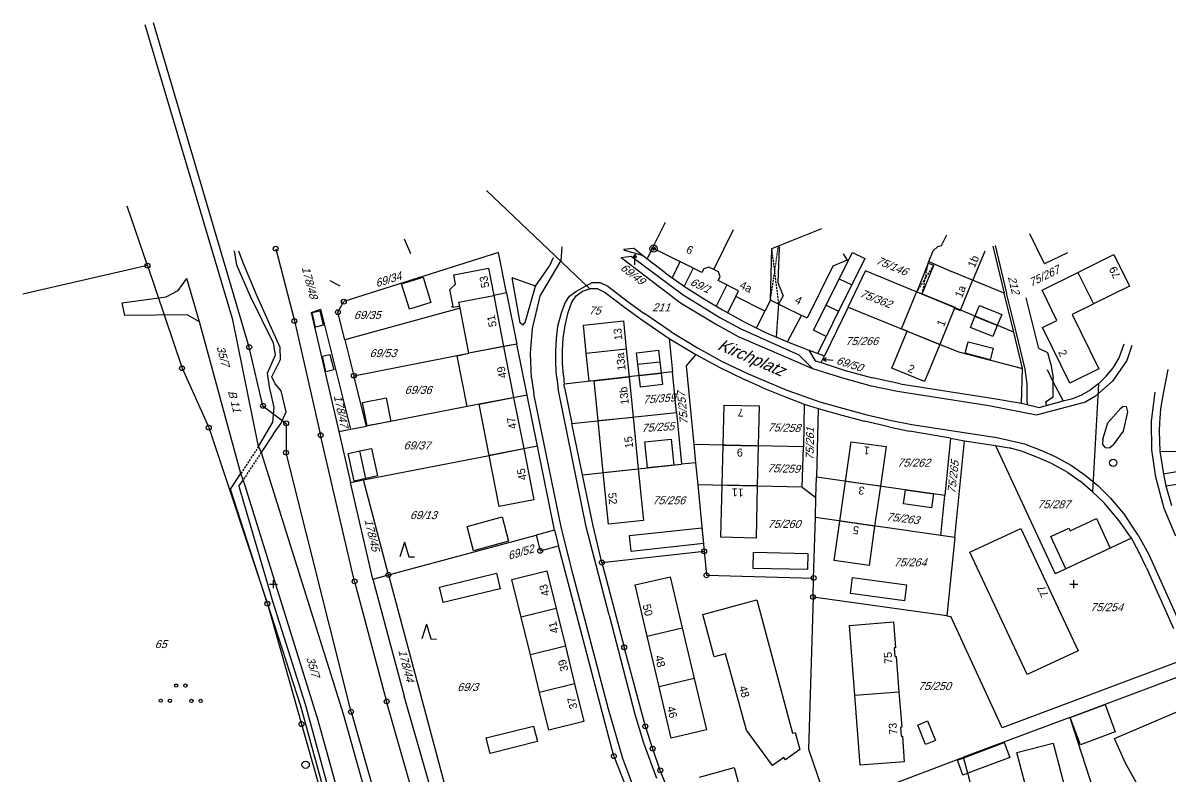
# Model space of a CAD drawing. Extents: x 4459737 to 4461180, y 5304018 to 5304640.
# Drawn here: x 4459737.4 to 4460024, y 5304452.1 to 5304640.2 of the extents above; entities that cross this region are included whole.
import ezdxf

# ---------------------------------------------------------------- set-up
doc = ezdxf.new("R2010")
doc.units = 0
doc.header["$MEASUREMENT"] = 0
doc.linetypes.add('DASHED', pattern=[0.75, 0.5, -0.25])
for name, color, linetype in [('1', 7, 'CONTINUOUS'), ('10', 7, 'CONTINUOUS'), ('11', 7, 'CONTINUOUS'), ('14', 7, 'CONTINUOUS'), ('15', 7, 'CONTINUOUS'), ('3', 7, 'CONTINUOUS'), ('4', 7, 'CONTINUOUS'), ('5', 7, 'CONTINUOUS'), ('6', 7, 'CONTINUOUS'), ('7', 7, 'CONTINUOUS'), ('8', 7, 'CONTINUOUS'), ('9', 7, 'CONTINUOUS')]:
    doc.layers.add(name, color=color, linetype=linetype)
doc.styles.add('txt', font='TXT', dxfattribs={"height": 0.2})

# ---------------------------------------------------------------- blocks, each defined once
blk = doc.blocks.new('10')
at = {"layer": '1', "color": 2, "linetype": 'CONTINUOUS'}
blk.add_circle((0, 0), 0.61, dxfattribs=at)
blk = doc.blocks.new('3')
at = {"layer": '1', "color": 2, "linetype": 'CONTINUOUS'}
blk.add_circle((0, 0), 0.917, dxfattribs=at)
blk = doc.blocks.new('5')
at = {"layer": '11', "color": 1, "linetype": 'CONTINUOUS'}
for radius in [0.91, 0.41]:
    blk.add_circle((0, 0), radius, dxfattribs=at)
blk = doc.blocks.new('111')
at = {"layer": '9', "color": 3, "linetype": 'CONTINUOUS'}
for centre in [(-1.149998, 1.899997), (1.149998, 1.899997), (-4.999993, -1.899997), (-2.699996, -1.899997), (2.699996, -1.899997), (4.999993, -1.899997)]:
    blk.add_circle(centre, 0.409999, dxfattribs=at)
blk = doc.blocks.new('400')
at = {"layer": '15', "color": 7, "linetype": 'CONTINUOUS'}
for p, q in [((-1, 0), (0, 0)), ((0, 0), (0, 1)), ((0, 0), (1, 0)), ((0, -1), (0, 0))]:
    blk.add_line(p, q, dxfattribs=at)
blk = doc.blocks.new('222')
at = {"layer": '9', "color": 3, "linetype": 'CONTINUOUS'}
for p, q in [((0, 1.849997), (-1.099998, -1.849997)), ((0, 1.849997), (1.099998, -1.849997)), ((1.099998, -1.849997), (2.499996, -1.849997))]:
    blk.add_line(p, q, dxfattribs=at)
blk = doc.blocks.new('60')
at = {"layer": '4', "color": 2, "linetype": 'CONTINUOUS'}
for p in [(-2.599995, 0), (-0.799999, 0.449999), (-0.799999, -0.449999)]:
    blk.add_line(p, (0, 0), dxfattribs=at)

msp = doc.modelspace()

# ---------------------------------------------------------------- linework, layer by layer
at = {"layer": '10', "color": 30, "linetype": 'CONTINUOUS'}
for p, q in [((4459789.86, 5304566.07), (4459767.88, 5304639.77)), ((4459872.08, 5304584.31), (4459871.79, 5304580.9)), ((4459886.89, 5304581.61), (4459889.35, 5304582.01)), ((4459889.35, 5304582.01), (4459902.33, 5304572.28)), ((4459980.31, 5304584.63), (4459983.19, 5304572.77)), ((4459865.46, 5304574.46), (4459868.84, 5304579.38)), ((4459871.79, 5304580.9), (4459866.75, 5304572.35)), ((4459869.91, 5304581.59), (4459868.84, 5304579.38)), ((4459886.89, 5304581.61), (4459901.69, 5304570.29)), ((4459901.57, 5304580.59), (4459899.58, 5304576.6)), ((4459904.84, 5304578.97), (4459902.61, 5304574.47)), ((4459776.16, 5304573.36), (4459778.35, 5304576.42)), ((4459781.5, 5304565.59), (4459778.35, 5304576.42)), ((4459865.46, 5304574.46), (4459859.66, 5304576.56)), ((4459861.65, 5304565.29), (4459859.66, 5304576.56)), ((4459773.15, 5304571.83), (4459776.16, 5304573.36)), ((4459862.85, 5304565.4), (4459865.46, 5304574.46)), ((4459875.56, 5304573.12), (4459879.6, 5304575.38)), ((4459879.6, 5304575.38), (4459881.58, 5304575.4)), ((4459881.58, 5304575.4), (4459883.5, 5304574.49)), ((4459883.5, 5304574.49), (4459888.29, 5304570.82)), ((4459913.27, 5304574.78), (4459910.63, 5304569.46)), ((4459762.19, 5304570.34), (4459773.15, 5304571.83)), ((4459864.69, 5304563.93), (4459866.75, 5304572.35)), ((4459872.88, 5304570.31), (4459873.93, 5304571.95)), ((4459873.93, 5304571.95), (4459875.56, 5304573.12)), ((4459888.29, 5304570.82), (4459892.57, 5304567.75)), ((4459902.33, 5304572.28), (4459911.51, 5304566.67)), ((4459913.5, 5304567.81), (4459915.51, 5304571.86)), ((4459985.56, 5304563.06), (4459983.19, 5304572.77)), ((4459991.25, 5304558.92), (4459988.12, 5304571.58)), ((4459762.83, 5304567.12), (4459762.19, 5304570.34)), ((4459871.07, 5304564.5), (4459871.94, 5304567.8)), ((4459871.94, 5304567.8), (4459872.88, 5304570.31)), ((4459899.39, 5304563.07), (4459892.57, 5304567.75)), ((4459901.69, 5304570.29), (4459910.82, 5304564.8)), ((4459920.72, 5304564.03), (4459922.81, 5304568.22)), ((4459926.21, 5304570), (4459925.58, 5304561.79)), ((4459778.41, 5304567.31), (4459762.83, 5304567.12)), ((4459781.5, 5304565.59), (4459778.41, 5304567.31)), ((4459791.82, 5304527.67), (4459781.5, 5304565.59)), ((4459796.26, 5304534.4), (4459789.86, 5304566.07)), ((4459862.31, 5304564.75), (4459861.65, 5304565.29)), ((4459862.31, 5304564.75), (4459862.85, 5304565.4)), ((4459910.82, 5304564.8), (4459916.08, 5304561.91)), ((4459911.51, 5304566.67), (4459916.77, 5304563.79)), ((4459928.42, 5304560.56), (4459931.97, 5304567.14)), ((4459864.23, 5304557.72), (4459864.69, 5304563.93)), ((4459870.72, 5304561.38), (4459871.07, 5304564.5)), ((4459899.39, 5304563.07), (4459906.09, 5304558.97)), ((4459916.08, 5304561.91), (4459934.7, 5304553.92)), ((4459916.77, 5304563.79), (4459931.25, 5304557.32)), ((4459935.98, 5304557.69), (4459938.1, 5304561.94)), ((4459987.84, 5304553.72), (4459985.56, 5304563.06)), ((4459870.52, 5304558.27), (4459870.72, 5304561.38)), ((4459906.09, 5304558.97), (4459912.1, 5304555.7)), ((4459993.5, 5304557.83), (4459991.25, 5304558.92)), ((4460014.52, 5304559.67), (4460013.21, 5304555.89)), ((4459864.48, 5304551.48), (4459864.23, 5304557.72)), ((4459870.51, 5304555.2), (4459870.52, 5304558.27)), ((4459931.25, 5304557.32), (4459934.7, 5304553.92)), ((4459994.24, 5304555.07), (4459993.5, 5304557.83)), ((4459870.75, 5304552.03), (4459870.51, 5304555.2)), ((4459912.1, 5304555.7), (4459918.41, 5304552.65)), ((4459934.7, 5304553.92), (4459942.18, 5304551.56)), ((4459988.3, 5304549.97), (4459987.84, 5304553.72)), ((4459994.24, 5304555.07), (4459994.8, 5304551.53)), ((4460013.21, 5304555.89), (4460009.63, 5304550.71)), ((4459864.48, 5304551.48), (4459865.07, 5304547.6)), ((4459870.75, 5304552.03), (4459871.13, 5304548.83)), ((4459918.41, 5304552.65), (4459928.28, 5304548.5)), ((4459942.18, 5304551.56), (4459948.99, 5304549.7)), ((4459994.86, 5304546.8), (4459994.8, 5304551.53)), ((4460009.63, 5304550.71), (4460005.42, 5304547)), ((4459871.98, 5304513.93), (4459865.07, 5304547.6)), ((4459878.15, 5304514.38), (4459871.13, 5304548.83)), ((4459928.28, 5304548.5), (4459936.74, 5304545.51)), ((4459948.99, 5304549.7), (4459955.92, 5304548.23)), ((4459955.92, 5304548.23), (4459978.78, 5304544.65)), ((4459988.33, 5304545.39), (4459988.3, 5304549.97)), ((4460019.39, 5304540.73), (4460020.32, 5304547.98)), ((4459936.74, 5304545.51), (4459948.3, 5304542.34)), ((4459978.78, 5304544.65), (4459990.7, 5304542.36)), ((4459988.33, 5304545.39), (4459988.33, 5304544.94)), ((4459990.7, 5304542.36), (4460003.02, 5304545.6)), ((4459992.92, 5304545.62), (4459994.86, 5304546.8)), ((4459992.92, 5304545.62), (4459993.18, 5304544.71)), ((4460005.42, 5304547), (4460003.02, 5304545.6)), ((4459948.3, 5304542.34), (4459954.4, 5304540.96)), ((4460008.49, 5304540.3), (4460011.7, 5304543.97)), ((4460011.7, 5304543.97), (4460012.34, 5304544.49)), ((4460012.34, 5304544.49), (4460013.17, 5304544.42)), ((4460012.43, 5304538.3), (4460013.5, 5304543.05)), ((4460013.5, 5304543.05), (4460013.17, 5304544.42)), ((4459954.4, 5304540.96), (4459959.5, 5304539.89)), ((4459959.5, 5304539.89), (4459980.78, 5304536.68)), ((4460007.2, 5304536.22), (4460008.49, 5304540.3)), ((4460019.51, 5304533.58), (4460019.39, 5304540.73)), ((4459980.78, 5304536.68), (4459987.67, 5304535.11)), ((4460007.2, 5304536.22), (4460007.12, 5304535.07)), ((4460009.88, 5304534.86), (4460012.43, 5304538.3)), ((4459796.26, 5304534.4), (4459796.92, 5304532.92)), ((4459987.67, 5304535.11), (4459991.92, 5304533.46)), ((4459991.92, 5304533.46), (4459995.34, 5304531.91)), ((4460007.86, 5304534.2), (4460007.12, 5304535.07)), ((4460007.86, 5304534.2), (4460009.01, 5304534.12)), ((4460009.88, 5304534.86), (4460009.01, 5304534.12)), ((4460020.52, 5304526.74), (4460019.51, 5304533.58)), ((4460021.49, 5304533.23), (4460033.17, 5304533.12)), ((4459796.92, 5304532.92), (4459817.42, 5304467.67)), ((4459995.34, 5304531.91), (4459999.45, 5304529.71)), ((4459792.37, 5304526.04), (4459791.82, 5304527.67)), ((4459999.45, 5304529.71), (4460002.86, 5304527.3)), ((4459792.37, 5304526.04), (4459811.03, 5304466.09)), ((4460002.86, 5304527.3), (4460005.97, 5304524.67)), ((4460005.97, 5304524.67), (4460009.16, 5304521.55)), ((4460022.57, 5304518.91), (4460020.52, 5304526.74)), ((4460009.16, 5304521.55), (4460012.86, 5304517.17)), ((4460025.46, 5304512), (4460022.57, 5304518.91)), ((4460016.1, 5304512.26), (4460012.86, 5304517.17)), ((4459874.9, 5304502.4), (4459871.98, 5304513.93)), ((4459883.89, 5304492.29), (4459878.15, 5304514.38)), ((4460016.1, 5304512.26), (4460018.74, 5304507.48)), ((4460018.74, 5304507.48), (4460026.16, 5304490.97)), ((4459883.69, 5304468.78), (4459874.9, 5304502.4)), ((4459883.89, 5304492.29), (4459890.32, 5304467.59)), ((4459817.42, 5304467.67), (4459829.08, 5304425.86)), ((4459887.32, 5304456.46), (4459883.69, 5304468.78)), ((4459890.32, 5304467.59), (4459892.49, 5304460.39)), ((4459811.03, 5304466.09), (4459822.7, 5304424.12)), ((4459892.49, 5304460.39), (4459895.68, 5304451.57)), ((4459891.13, 5304446.25), (4459887.32, 5304456.46))]:
    msp.add_line(p, q, dxfattribs=at)
at = {"layer": '10', "color": 4, "linetype": 'DASHED'}
for p, q in [((4459796.26, 5304534.4), (4459791.82, 5304527.67)), ((4459796.92, 5304532.92), (4459792.37, 5304526.04))]:
    msp.add_line(p, q, dxfattribs=at)
at = {"layer": '3', "color": 7, "linetype": 'CONTINUOUS'}
for p, q in [((4459793.92, 5304559.24), (4459769.99, 5304640.24)), ((4459879, 5304573.8), (4459853.24, 5304598.36)), ((4459768.5, 5304579.61), (4459763.38, 5304594.43)), ((4459800.53, 5304583.84), (4459805.2, 5304565.79)), ((4459856.21, 5304582.86), (4459817.55, 5304570.62)), ((4459858.24, 5304572.8), (4459856.21, 5304582.86)), ((4459887.51, 5304583.69), (4459889.95, 5304583.97)), ((4459887.79, 5304583.43), (4459887.51, 5304583.69)), ((4459892.22, 5304582.12), (4459887.79, 5304583.43)), ((4459892.22, 5304582.12), (4459889.95, 5304583.97)), ((4459897.85, 5304577.82), (4459892.22, 5304582.12)), ((4459979.73, 5304584.48), (4459982.59, 5304572.72)), ((4459768.5, 5304579.61), (4459737.37, 5304572.5)), ((4459768.5, 5304579.61), (4459777.12, 5304554)), ((4459897.85, 5304577.82), (4459902.95, 5304574.23)), ((4459943.58, 5304569.26), (4459947.92, 5304578.29)), ((4459984.97, 5304562.96), (4459947.92, 5304578.29)), ((4459969.41, 5304578.11), (4459969.43, 5304578.17)), ((4459814.1, 5304575.91), (4459816.56, 5304574.53)), ((4459875.62, 5304572.1), (4459877.24, 5304573.27)), ((4459877.24, 5304573.27), (4459879, 5304573.8)), ((4459881, 5304573.83), (4459879, 5304573.8)), ((4459881, 5304573.83), (4459882.9, 5304572.88)), ((4459902.95, 5304574.23), (4459907.41, 5304571.38)), ((4459982.59, 5304572.72), (4459974.66, 5304575.97)), ((4459816.09, 5304568), (4459817.55, 5304570.62)), ((4459846.61, 5304569.02), (4459846.32, 5304570.47)), ((4459858.24, 5304572.8), (4459855.06, 5304572.18)), ((4459858.24, 5304572.8), (4459860.83, 5304560.01)), ((4459873.64, 5304567.94), (4459874.57, 5304570.45)), ((4459874.57, 5304570.45), (4459875.62, 5304572.1)), ((4459882.9, 5304572.88), (4459887.7, 5304569.25)), ((4459907.41, 5304571.38), (4459912.17, 5304568.54)), ((4459984.97, 5304562.96), (4459982.59, 5304572.72)), ((4459809.39, 5304567.9), (4459811.79, 5304568.71)), ((4459809.39, 5304567.9), (4459816.28, 5304538.14)), ((4459819.3, 5304538.75), (4459811.79, 5304568.71)), ((4459817.82, 5304561.11), (4459816.09, 5304568)), ((4459846.61, 5304569.02), (4459817.82, 5304561.11)), ((4459872.86, 5304564.65), (4459873.64, 5304567.94)), ((4459887.7, 5304569.25), (4459891.97, 5304566.13)), ((4459912.17, 5304568.54), (4459917.43, 5304565.66)), ((4459943.58, 5304569.26), (4459937.71, 5304557.07)), ((4459943.58, 5304569.26), (4459958.34, 5304563.25)), ((4459805.2, 5304565.79), (4459811.77, 5304537.26)), ((4459872.41, 5304561.53), (4459872.86, 5304564.65)), ((4459891.97, 5304566.13), (4459898.88, 5304561.45)), ((4459917.43, 5304565.66), (4459922.77, 5304563.01)), ((4459922.77, 5304563.01), (4459928.42, 5304560.56)), ((4459958.34, 5304563.25), (4459971.16, 5304558.05)), ((4459987.17, 5304553.93), (4459984.97, 5304562.96)), ((4459797.35, 5304544.6), (4459793.92, 5304559.24)), ((4459817.82, 5304561.11), (4459820.07, 5304552.12)), ((4459860.83, 5304560.01), (4459848.84, 5304557.71)), ((4459860.83, 5304560.01), (4459857.47, 5304559.41)), ((4459863.41, 5304547.26), (4459860.83, 5304560.01)), ((4459872.21, 5304558.42), (4459872.41, 5304561.53)), ((4459898.88, 5304561.45), (4459899.71, 5304553.09)), ((4459898.88, 5304561.45), (4459905.5, 5304557.42)), ((4459928.42, 5304560.56), (4459933.77, 5304558.48)), ((4460011.33, 5304556.55), (4460012.56, 5304560.06)), ((4459820.07, 5304552.12), (4459848.84, 5304557.71)), ((4459872.21, 5304555.35), (4459872.21, 5304558.42)), ((4459905.5, 5304557.42), (4459903.09, 5304554.59)), ((4459905.5, 5304557.42), (4459911.51, 5304554.15)), ((4459933.77, 5304558.48), (4459937.71, 5304557.07)), ((4459933.77, 5304558.48), (4459935.35, 5304555.82)), ((4459936.89, 5304555.38), (4459937.71, 5304557.07)), ((4459971.16, 5304558.05), (4459987.17, 5304553.93)), ((4460009.88, 5304554.13), (4460011.33, 5304556.55)), ((4459777.12, 5304554), (4459783.81, 5304539.14)), ((4459872.44, 5304552.18), (4459872.21, 5304555.35)), ((4459903.09, 5304554.59), (4459905.02, 5304534.91)), ((4459911.51, 5304554.15), (4459917.83, 5304551.1)), ((4459935.35, 5304555.82), (4459936.89, 5304555.38)), ((4459936.89, 5304555.38), (4459942.85, 5304553.42)), ((4459942.85, 5304553.42), (4459949.67, 5304551.59)), ((4459986.91, 5304545.28), (4459987.17, 5304553.93)), ((4459993.37, 5304553.69), (4459994.74, 5304550.66)), ((4460008.1, 5304551.98), (4460009.88, 5304554.13)), ((4460023.52, 5304553.64), (4460022.29, 5304547.63)), ((4459823.23, 5304539.51), (4459820.07, 5304552.12)), ((4459872.44, 5304552.18), (4459872.62, 5304550.01)), ((4459899.71, 5304553.09), (4459872.62, 5304550.01)), ((4459900.71, 5304542.96), (4459899.71, 5304553.09)), ((4459922.27, 5304549.08), (4459917.83, 5304551.1)), ((4459956.58, 5304550.11), (4459949.67, 5304551.59)), ((4459994.74, 5304550.66), (4459997.31, 5304545.87)), ((4460006.12, 5304550.1), (4460008.1, 5304551.98)), ((4459872.68, 5304549.15), (4459872.62, 5304550.01)), ((4459872.68, 5304549.15), (4459874.53, 5304540.2)), ((4459922.27, 5304549.08), (4459927.65, 5304546.9)), ((4459956.58, 5304550.11), (4459979.46, 5304546.52)), ((4460002.02, 5304547.36), (4460004.18, 5304548.58)), ((4460006.12, 5304550.1), (4460004.18, 5304548.58)), ((4460006.12, 5304550.1), (4460004.68, 5304523.14)), ((4460022.29, 5304547.63), (4460021.63, 5304543.83)), ((4459797.35, 5304544.6), (4459803.15, 5304540.21)), ((4459851.36, 5304544.97), (4459823.23, 5304539.51)), ((4459863.41, 5304547.26), (4459851.36, 5304544.97)), ((4459865.98, 5304534.53), (4459863.41, 5304547.26)), ((4459927.65, 5304546.9), (4459932.63, 5304545.03)), ((4459932.63, 5304545.03), (4459932.42, 5304534.32)), ((4459932.63, 5304545.03), (4459936.11, 5304543.89)), ((4459979.46, 5304546.52), (4459986.91, 5304545.28)), ((4459986.91, 5304545.28), (4459991.37, 5304544.2)), ((4459991.37, 5304544.2), (4459997.31, 5304545.87)), ((4459997.31, 5304545.87), (4459999.74, 5304546.45)), ((4459999.74, 5304546.45), (4460002.02, 5304547.36)), ((4459874.53, 5304540.2), (4459900.71, 5304542.96)), ((4459900.71, 5304542.96), (4459901.98, 5304530)), ((4459936.11, 5304543.89), (4459935.69, 5304526.73)), ((4459936.11, 5304543.89), (4459942.05, 5304542.22)), ((4459942.05, 5304542.22), (4459947.72, 5304540.77)), ((4460021.63, 5304543.83), (4460021.37, 5304540.38)), ((4459783.81, 5304539.14), (4459798.45, 5304495.15)), ((4459803.15, 5304540.21), (4459803.11, 5304532.88)), ((4459819.3, 5304538.75), (4459823.23, 5304539.51)), ((4459877.18, 5304527.39), (4459874.53, 5304540.2)), ((4459953.79, 5304539.36), (4459947.72, 5304540.77)), ((4459953.79, 5304539.36), (4459958.92, 5304538.29)), ((4460021.37, 5304540.38), (4460021.31, 5304538.23)), ((4459820.25, 5304500.73), (4459811.77, 5304537.26)), ((4459816.28, 5304538.14), (4459819.3, 5304538.75)), ((4459816.28, 5304538.14), (4459819.21, 5304525.4)), ((4459969.2, 5304536.53), (4459958.92, 5304538.29)), ((4459969.2, 5304536.53), (4459967.76, 5304522.19)), ((4459969.2, 5304536.53), (4459972.64, 5304535.88)), ((4460021.31, 5304538.23), (4460021.49, 5304533.23)), ((4459865.98, 5304534.53), (4459853.88, 5304532.2)), ((4459870.23, 5304513.49), (4459865.98, 5304534.53)), ((4459905.02, 5304534.91), (4459905.45, 5304530.36)), ((4459932.42, 5304534.32), (4459905.02, 5304534.91)), ((4459932.12, 5304524.3), (4459932.42, 5304534.32)), ((4459970.23, 5304511.73), (4459972.64, 5304535.88)), ((4459972.64, 5304535.88), (4459980.42, 5304534.7)), ((4459980.42, 5304534.7), (4459995.34, 5304502.63)), ((4459980.42, 5304534.7), (4459983.81, 5304534.08)), ((4459986.94, 5304533.24), (4459983.81, 5304534.08)), ((4459991.19, 5304531.59), (4459986.94, 5304533.24)), ((4460021.49, 5304533.23), (4460022.37, 5304527.55)), ((4459819.37, 5304468.16), (4459803.11, 5304532.88)), ((4459822.45, 5304526.06), (4459853.88, 5304532.2)), ((4459905.45, 5304530.36), (4459901.98, 5304530)), ((4459905.45, 5304530.36), (4459905.99, 5304524.89)), ((4459994.4, 5304530.15), (4459991.19, 5304531.59)), ((4460051.75, 5304532.64), (4460022.37, 5304527.55)), ((4459877.18, 5304527.39), (4459901.98, 5304530)), ((4459879.84, 5304514.57), (4459877.18, 5304527.39)), ((4459998.51, 5304527.95), (4459994.4, 5304530.15)), ((4459998.51, 5304527.95), (4460001.57, 5304525.77)), ((4460022.37, 5304527.55), (4460023.02, 5304524.57)), ((4459819.21, 5304525.4), (4459822.45, 5304526.06)), ((4459824.8, 5304501.29), (4459819.21, 5304525.4)), ((4459828.7, 5304502.35), (4459822.45, 5304526.06)), ((4459905.99, 5304524.89), (4459907.61, 5304508.25)), ((4459932.12, 5304524.3), (4459905.99, 5304524.89)), ((4459935.55, 5304521.66), (4459935.69, 5304526.73)), ((4459967.76, 5304522.19), (4459935.69, 5304526.73)), ((4460004.68, 5304523.14), (4460001.57, 5304525.77)), ((4460023.02, 5304524.57), (4460027.46, 5304525.27)), ((4460023.02, 5304524.57), (4460024.4, 5304519.7)), ((4459932.12, 5304524.3), (4459935.55, 5304521.66)), ((4459935.4, 5304516.67), (4459935.55, 5304521.66)), ((4459966.75, 5304512.22), (4459967.76, 5304522.19)), ((4460007.63, 5304520.25), (4460004.68, 5304523.14)), ((4460011.33, 5304515.87), (4460007.63, 5304520.25)), ((4459934.97, 5304501.57), (4459935.4, 5304516.67)), ((4459966.75, 5304512.22), (4459935.4, 5304516.67)), ((4459870.23, 5304513.49), (4459865.59, 5304512.25)), ((4459870.23, 5304513.49), (4459871.25, 5304509.62)), ((4459882.04, 5304505.43), (4459879.84, 5304514.57)), ((4460014.4, 5304511.52), (4460011.33, 5304515.87)), ((4459828.7, 5304502.35), (4459865.59, 5304512.25)), ((4459865.59, 5304512.25), (4459866.63, 5304508.38)), ((4459970.23, 5304511.73), (4459966.75, 5304512.22)), ((4459970.23, 5304511.73), (4459968.26, 5304492.09)), ((4460014.4, 5304511.52), (4459995.34, 5304502.63)), ((4460016.24, 5304508.13), (4460014.4, 5304511.52)), ((4459866.63, 5304508.38), (4459871.25, 5304509.62)), ((4459885.04, 5304457.07), (4459871.25, 5304509.62)), ((4459882.04, 5304505.43), (4459907.61, 5304508.25)), ((4459907.61, 5304508.25), (4459908.19, 5304502.26)), ((4460018.12, 5304504.11), (4460016.24, 5304508.13)), ((4459882.04, 5304505.43), (4459887.62, 5304484.26)), ((4459824.8, 5304501.29), (4459828.7, 5304502.35)), ((4459828.7, 5304502.35), (4459844.02, 5304445.1)), ((4459908.19, 5304502.26), (4459934.97, 5304501.57)), ((4459934.82, 5304496.82), (4459934.97, 5304501.57)), ((4460018.12, 5304504.11), (4460024.94, 5304488.92)), ((4459820.25, 5304500.73), (4459828.26, 5304470.75)), ((4459824.8, 5304501.29), (4459832.63, 5304472.06)), ((4459934.82, 5304496.82), (4459933.67, 5304458.79)), ((4459968.26, 5304492.09), (4459934.82, 5304496.82)), ((4459798.45, 5304495.15), (4459806.97, 5304465.08)), ((4459968.26, 5304492.09), (4459969.29, 5304491.94)), ((4459982.12, 5304464.13), (4459969.29, 5304491.94)), ((4459892.92, 5304464.51), (4459887.62, 5304484.26)), ((4460026.46, 5304480.8), (4459982.12, 5304464.13)), ((4459999.01, 5304466.75), (4460027.82, 5304477.59)), ((4459836.17, 5304443.11), (4459828.26, 5304470.75)), ((4459840.65, 5304444.25), (4459832.63, 5304472.06)), ((4459819.37, 5304468.16), (4459831.26, 5304426.45)), ((4459806.97, 5304465.08), (4459818.83, 5304423.06)), ((4459894.75, 5304458.93), (4459892.92, 5304464.51)), ((4459999.01, 5304466.75), (4459972.46, 5304456.78)), ((4459999.01, 5304466.75), (4460012.94, 5304423.74)), ((4459896.64, 5304453.52), (4459894.75, 5304458.93)), ((4459933.67, 5304458.79), (4459938.74, 5304444.1)), ((4459885.04, 5304457.07), (4459898.64, 5304422.75)), ((4459938.74, 5304444.1), (4459972.46, 5304456.78)), ((4459983.72, 5304414.54), (4459972.46, 5304456.78)), ((4459907.96, 5304425.04), (4459896.64, 5304453.52))]:
    msp.add_line(p, q, dxfattribs=at)
at = {"layer": '5', "color": 1, "linetype": 'CONTINUOUS'}
for p, q in [((4459894.73, 5304583.99), (4459897.93, 5304590.46)), ((4459909.99, 5304578.64), (4459914.92, 5304588.64)), ((4459926.17, 5304584.53), (4459937.05, 5304588.92)), ((4459992.69, 5304580.04), (4459989.01, 5304587.58)), ((4459834.32, 5304582.56), (4459832.75, 5304586.2)), ((4459966.91, 5304584.63), (4459968.26, 5304587.28)), ((4459894.97, 5304583.86), (4459894.73, 5304583.99)), ((4459907.06, 5304577.87), (4459894.97, 5304583.86)), ((4459924.19, 5304571), (4459924.53, 5304583.87)), ((4459926.32, 5304584.16), (4459926, 5304575.39)), ((4459926.17, 5304584.53), (4459926.32, 5304584.16)), ((4459941.39, 5304576.35), (4459944.67, 5304582.93)), ((4459942.32, 5304582.57), (4459943.36, 5304580.98)), ((4459944.67, 5304582.93), (4459947.8, 5304581.37)), ((4459998.38, 5304582.82), (4459992.69, 5304580.04)), ((4460001.01, 5304577.92), (4460009.97, 5304582.37)), ((4460009.97, 5304582.37), (4460013.88, 5304574.49)), ((4459845.04, 5304577.35), (4459853.75, 5304579)), ((4459853.75, 5304579), (4459855.06, 5304572.18)), ((4459908.78, 5304579.25), (4459907.55, 5304578.85)), ((4459909.99, 5304578.64), (4459908.78, 5304579.25)), ((4459939.77, 5304579.51), (4459933.32, 5304566.47)), ((4459943.36, 5304580.98), (4459939.77, 5304579.51)), ((4459947.8, 5304581.37), (4459944.53, 5304574.81)), ((4459832, 5304575.09), (4459837.37, 5304576.73)), ((4459837.37, 5304576.73), (4459839.33, 5304570.43)), ((4459845.49, 5304574.98), (4459845.04, 5304577.35)), ((4459907.55, 5304578.85), (4459907.06, 5304577.87)), ((4459911.2, 5304578.04), (4459909.99, 5304578.64)), ((4459911.11, 5304575.86), (4459911.6, 5304576.84)), ((4459911.6, 5304576.84), (4459911.2, 5304578.04)), ((4459938.1, 5304569.76), (4459941.39, 5304576.35)), ((4459941.39, 5304576.35), (4459944.53, 5304574.81)), ((4459992.05, 5304573.51), (4460001.01, 5304577.92)), ((4460001.01, 5304577.92), (4460004.91, 5304570.03)), ((4459833.97, 5304568.76), (4459832, 5304575.09)), ((4459844.04, 5304573.68), (4459845.49, 5304574.98)), ((4459844.87, 5304569.47), (4459844.04, 5304573.68)), ((4459916.23, 5304573.31), (4459911.11, 5304575.86)), ((4459915.51, 5304571.86), (4459916.23, 5304573.31)), ((4459926, 5304575.39), (4459927.33, 5304572.04)), ((4459944.53, 5304574.81), (4459941.22, 5304568.2)), ((4459995.78, 5304565.91), (4459992.05, 5304573.51)), ((4460013.88, 5304574.49), (4460004.91, 5304570.03)), ((4459839.33, 5304570.43), (4459833.97, 5304568.76)), ((4459846.32, 5304570.47), (4459855.06, 5304572.18)), ((4459846.53, 5304569.4), (4459846.32, 5304570.47)), ((4459855.06, 5304572.18), (4459857.47, 5304559.41)), ((4459922.81, 5304568.22), (4459915.51, 5304571.86)), ((4459924.19, 5304571), (4459922.81, 5304568.22)), ((4459927.33, 5304572.04), (4459926.21, 5304570)), ((4459956.92, 5304563.83), (4459960.68, 5304572.96)), ((4459960.68, 5304572.96), (4459960.74, 5304573.1)), ((4459960.74, 5304573.1), (4459962.13, 5304572.54)), ((4459962.13, 5304572.54), (4459970.28, 5304569.21)), ((4459809.62, 5304567.87), (4459811.54, 5304568.33)), ((4459810.48, 5304564.27), (4459809.62, 5304567.87)), ((4459811.54, 5304568.33), (4459812.41, 5304564.73)), ((4459844.58, 5304569.41), (4459844.87, 5304569.47)), ((4459844.64, 5304569.13), (4459844.58, 5304569.41)), ((4459846.53, 5304569.4), (4459844.64, 5304569.13)), ((4459848.84, 5304557.71), (4459846.53, 5304569.4)), ((4459928.56, 5304568.83), (4459926.21, 5304570)), ((4459933.32, 5304566.47), (4459928.56, 5304568.83)), ((4459934.97, 5304563.5), (4459938.1, 5304569.76)), ((4459938.1, 5304569.76), (4459941.22, 5304568.2)), ((4459941.22, 5304568.2), (4459938.1, 5304561.94)), ((4459970.19, 5304568.98), (4459966.51, 5304559.94)), ((4459970.28, 5304569.21), (4459970.19, 5304568.98)), ((4459975.27, 5304566.91), (4459976.41, 5304569.68)), ((4459976.41, 5304569.68), (4459981.96, 5304567.4)), ((4460004.84, 5304569.99), (4459999.54, 5304567.38)), ((4460004.91, 5304570.03), (4460004.84, 5304569.99)), ((4459812.41, 5304564.73), (4459810.48, 5304564.27)), ((4459877.42, 5304564.75), (4459887.43, 5304565.8)), ((4459878.15, 5304557.74), (4459877.42, 5304564.75)), ((4459887.43, 5304565.8), (4459888.13, 5304558.82)), ((4459974.14, 5304564.14), (4459975.27, 5304566.91)), ((4459980.83, 5304564.64), (4459975.27, 5304566.91)), ((4459980.83, 5304564.64), (4459979.71, 5304561.88)), ((4459981.96, 5304567.4), (4459980.83, 5304564.64)), ((4459992.18, 5304564.14), (4459995.78, 5304565.91)), ((4459999.54, 5304567.38), (4460006.25, 5304553.79)), ((4459938.1, 5304561.94), (4459934.97, 5304563.5)), ((4459954.55, 5304553.97), (4459958.34, 5304563.25)), ((4459958.34, 5304563.25), (4459956.92, 5304563.83)), ((4459958.34, 5304563.25), (4459966.51, 5304559.94)), ((4459979.71, 5304561.88), (4459974.14, 5304564.14)), ((4459999, 5304550.21), (4459992.18, 5304564.14)), ((4459857.47, 5304559.41), (4459848.84, 5304557.71)), ((4459857.47, 5304559.41), (4459859.99, 5304546.66)), ((4459966.51, 5304559.94), (4459962.71, 5304550.64)), ((4459972.82, 5304557.73), (4459973.57, 5304560.61)), ((4459973.57, 5304560.61), (4459979.86, 5304558.97)), ((4459979.86, 5304558.97), (4459979.1, 5304556.09)), ((4459812.19, 5304556.97), (4459814.1, 5304557.42)), ((4459813.1, 5304553.09), (4459812.19, 5304556.97)), ((4459814.1, 5304557.42), (4459815.03, 5304553.54)), ((4459845.85, 5304557.12), (4459848.84, 5304557.71)), ((4459848.37, 5304544.38), (4459845.85, 5304557.12)), ((4459878.15, 5304557.74), (4459888.13, 5304558.82)), ((4459878.88, 5304550.72), (4459878.15, 5304557.74)), ((4459888.13, 5304558.82), (4459888.83, 5304551.85)), ((4459890.7, 5304557.83), (4459896.23, 5304558.46)), ((4459891.03, 5304554.96), (4459890.7, 5304557.83)), ((4459896.23, 5304558.46), (4459896.56, 5304555.61)), ((4459979.1, 5304556.09), (4459972.82, 5304557.73)), ((4459815.03, 5304553.54), (4459813.1, 5304553.09)), ((4459891.03, 5304554.96), (4459896.56, 5304555.61)), ((4459891.35, 5304552.14), (4459891.03, 5304554.96)), ((4459896.56, 5304555.61), (4459896.85, 5304552.76)), ((4459962.71, 5304550.64), (4459954.55, 5304553.97)), ((4460006.25, 5304553.79), (4459999, 5304550.21)), ((4459880.12, 5304550.86), (4459878.88, 5304550.72)), ((4459880.12, 5304550.86), (4459888.83, 5304551.85)), ((4459881.11, 5304540.9), (4459880.12, 5304550.86)), ((4459888.83, 5304551.85), (4459889.84, 5304541.77)), ((4459891.35, 5304552.14), (4459896.85, 5304552.76)), ((4459891.71, 5304549.22), (4459891.35, 5304552.14)), ((4459896.85, 5304552.76), (4459897.21, 5304549.91)), ((4459897.21, 5304549.91), (4459891.71, 5304549.22)), ((4459822.22, 5304545.45), (4459828.17, 5304546.62)), ((4459823.41, 5304539.56), (4459822.22, 5304545.45)), ((4459828.17, 5304546.62), (4459829.33, 5304540.71)), ((4459851.36, 5304544.97), (4459848.37, 5304544.38)), ((4459851.36, 5304544.97), (4459859.99, 5304546.66)), ((4459853.88, 5304532.2), (4459851.36, 5304544.97)), ((4459859.99, 5304546.66), (4459862.51, 5304533.91)), ((4459912.35, 5304534.74), (4459912.58, 5304544.76)), ((4459912.58, 5304544.76), (4459921.34, 5304544.56)), ((4459921.34, 5304544.56), (4459921.11, 5304534.56)), ((4459881.11, 5304540.9), (4459889.84, 5304541.77)), ((4459889.84, 5304541.77), (4459891.13, 5304528.84)), ((4459829.33, 5304540.71), (4459823.41, 5304539.56)), ((4459882.4, 5304527.97), (4459881.11, 5304540.9)), ((4459892.82, 5304535.6), (4459899.35, 5304536.27)), ((4459899.35, 5304536.27), (4459900.02, 5304529.74)), ((4459818.62, 5304532.67), (4459821.54, 5304533.31)), ((4459821.54, 5304533.31), (4459824.46, 5304533.95)), ((4459823.04, 5304526.44), (4459821.54, 5304533.31)), ((4459824.46, 5304533.95), (4459825.96, 5304527.08)), ((4459853.88, 5304532.2), (4459862.51, 5304533.91)), ((4459862.51, 5304533.91), (4459865.04, 5304521.14)), ((4459893.49, 5304529.07), (4459892.82, 5304535.6)), ((4459912.11, 5304524.76), (4459912.35, 5304534.74)), ((4459912.35, 5304534.74), (4459921.11, 5304534.56)), ((4459921.11, 5304534.56), (4459920.87, 5304524.58)), ((4459942.96, 5304525.71), (4459944.37, 5304535.63)), ((4459944.37, 5304535.63), (4459953.08, 5304534.42)), ((4459953.08, 5304534.42), (4459951.7, 5304524.5)), ((4459820.12, 5304525.8), (4459818.62, 5304532.67)), ((4459856.4, 5304519.44), (4459853.88, 5304532.2)), ((4459882.4, 5304527.97), (4459891.13, 5304528.84)), ((4459883.69, 5304515.03), (4459882.4, 5304527.97)), ((4459891.13, 5304528.84), (4459892.43, 5304515.91)), ((4459900.02, 5304529.74), (4459893.49, 5304529.07)), ((4459823.04, 5304526.44), (4459820.12, 5304525.8)), ((4459825.96, 5304527.08), (4459823.04, 5304526.44)), ((4459911.81, 5304511.76), (4459912.11, 5304524.76)), ((4459920.87, 5304524.58), (4459912.11, 5304524.76)), ((4459920.87, 5304524.58), (4459920.57, 5304511.56)), ((4459941.55, 5304515.8), (4459942.96, 5304525.71)), ((4459951.7, 5304524.5), (4459942.96, 5304525.71)), ((4459951.7, 5304524.5), (4459950.21, 5304514.56)), ((4459957.45, 5304520.11), (4459957.96, 5304523.6)), ((4459957.96, 5304523.6), (4459964.91, 5304522.6)), ((4459964.91, 5304522.6), (4459964.4, 5304519.1)), ((4459865.04, 5304521.14), (4459856.4, 5304519.44)), ((4459964.4, 5304519.1), (4459957.45, 5304520.11)), ((4459848.35, 5304514.47), (4459857.09, 5304516.83)), ((4459857.09, 5304516.83), (4459858.73, 5304510.76)), ((4459892.43, 5304515.91), (4459883.69, 5304515.03)), ((4459999.04, 5304513.35), (4460005.63, 5304516.43)), ((4460005.63, 5304516.43), (4460009.08, 5304509.04)), ((4459849.99, 5304508.4), (4459848.35, 5304514.47)), ((4459888.97, 5304512.18), (4459907, 5304514.15)), ((4459907, 5304514.15), (4459907.43, 5304510.17)), ((4459940.14, 5304505.91), (4459941.55, 5304515.8)), ((4459950.21, 5304514.56), (4459941.55, 5304515.8)), ((4459950.21, 5304514.56), (4459948.83, 5304504.69)), ((4459973.97, 5304507.99), (4459986.73, 5304513.97)), ((4459986.73, 5304513.97), (4460001.06, 5304483.41)), ((4459994.27, 5304511.92), (4459998.73, 5304514)), ((4459998.73, 5304514), (4459999.04, 5304513.35)), ((4459858.73, 5304510.76), (4459849.99, 5304508.4)), ((4459889.4, 5304508.2), (4459888.97, 5304512.18)), ((4459907.43, 5304510.17), (4459889.4, 5304508.2)), ((4459920.57, 5304511.56), (4459911.81, 5304511.76)), ((4459998.02, 5304503.88), (4459994.27, 5304511.92)), ((4459919.89, 5304503.99), (4459919.97, 5304508.01)), ((4459919.97, 5304508.01), (4459933.55, 5304507.73)), ((4459933.55, 5304507.73), (4459933.47, 5304503.74)), ((4459988.3, 5304477.43), (4459973.97, 5304507.99)), ((4460009.08, 5304509.04), (4459998.02, 5304503.88)), ((4459948.83, 5304504.69), (4459940.14, 5304505.91)), ((4459841.43, 5304499.32), (4459855.72, 5304502.76)), ((4459855.72, 5304502.76), (4459856.66, 5304498.87)), ((4459859.52, 5304501.17), (4459868.27, 5304503.34)), ((4459868.27, 5304503.34), (4459870.59, 5304493.94)), ((4459890.33, 5304499.83), (4459899.11, 5304501.91)), ((4459899.11, 5304501.91), (4459902.14, 5304489.1)), ((4459933.47, 5304503.74), (4459919.89, 5304503.99)), ((4459944.18, 5304497.68), (4459944.72, 5304501.69)), ((4459944.72, 5304501.69), (4459958.19, 5304499.86)), ((4459842.37, 5304495.43), (4459841.43, 5304499.32)), ((4459856.66, 5304498.87), (4459842.37, 5304495.43)), ((4459861.85, 5304491.78), (4459859.52, 5304501.17)), ((4459893.36, 5304487.03), (4459890.33, 5304499.83)), ((4459958.19, 5304499.86), (4459957.64, 5304495.84)), ((4459907.24, 5304492.48), (4459920.75, 5304496.13)), ((4459920.75, 5304496.13), (4459929.68, 5304462.79)), ((4459957.64, 5304495.84), (4459944.18, 5304497.68)), ((4459870.59, 5304493.94), (4459861.85, 5304491.78)), ((4459870.59, 5304493.94), (4459872.92, 5304484.54)), ((4459864.17, 5304482.38), (4459861.85, 5304491.78)), ((4459910.13, 5304481.88), (4459907.24, 5304492.48)), ((4459943.95, 5304489.75), (4459954.96, 5304490.59)), ((4459954.96, 5304490.59), (4459955.45, 5304484.16)), ((4459893.36, 5304487.03), (4459902.14, 5304489.1)), ((4459902.14, 5304489.1), (4459905.14, 5304476.46)), ((4459945.29, 5304472.3), (4459943.95, 5304489.75)), ((4459872.92, 5304484.54), (4459864.17, 5304482.38)), ((4459872.92, 5304484.54), (4459875.24, 5304475.13)), ((4459896.34, 5304474.38), (4459893.36, 5304487.03)), ((4459866.5, 5304472.97), (4459864.17, 5304482.38)), ((4459912.98, 5304482.66), (4459910.13, 5304481.88)), ((4459918.19, 5304463.6), (4459912.98, 5304482.66)), ((4459955.45, 5304484.16), (4459955.13, 5304484.13)), ((4459955.13, 5304484.13), (4459955.3, 5304481.93)), ((4459955.3, 5304481.93), (4459955.62, 5304481.95)), ((4459955.62, 5304481.95), (4459956.29, 5304473.14)), ((4460001.06, 5304483.41), (4459988.3, 5304477.43)), ((4459905.14, 5304476.46), (4459896.34, 5304474.38)), ((4459905.14, 5304476.46), (4459908.18, 5304463.62)), ((4459875.24, 5304475.13), (4459866.5, 5304472.97)), ((4459868.83, 5304463.57), (4459866.5, 5304472.97)), ((4459875.24, 5304475.13), (4459877.57, 5304465.73)), ((4459899.38, 5304461.54), (4459896.34, 5304474.38)), ((4459945.29, 5304472.3), (4459956.29, 5304473.14)), ((4459956.29, 5304473.14), (4459956.97, 5304464.28)), ((4459946.63, 5304454.82), (4459945.29, 5304472.3)), ((4459999.08, 5304466.69), (4460007.8, 5304469.96)), ((4460007.8, 5304469.96), (4460010.36, 5304463.13)), ((4460010.19, 5304461.44), (4460027.9, 5304469.09)), ((4459853.15, 5304461.65), (4459864.97, 5304464.57)), ((4459864.97, 5304464.57), (4459865.93, 5304460.69)), ((4459877.57, 5304465.73), (4459868.83, 5304463.57)), ((4459956.97, 5304464.28), (4459956.67, 5304464.25)), ((4459960.98, 5304464.85), (4459963.46, 5304465.86)), ((4459962.96, 5304459.98), (4459960.98, 5304464.85)), ((4459963.46, 5304465.86), (4459965.44, 5304460.99)), ((4460001.64, 5304459.86), (4459999.08, 5304466.69)), ((4459854.11, 5304457.77), (4459853.15, 5304461.65)), ((4459908.18, 5304463.62), (4459899.38, 5304461.54)), ((4459924.68, 5304454.75), (4459918.19, 5304463.6)), ((4459929.68, 5304462.79), (4459930.35, 5304462.97)), ((4459930.35, 5304462.97), (4459931.49, 5304458.72)), ((4459956.67, 5304464.25), (4459956.84, 5304462.06)), ((4459956.84, 5304462.06), (4459957.14, 5304462.08)), ((4459957.14, 5304462.08), (4459957.63, 5304455.66)), ((4460010.36, 5304463.13), (4460001.64, 5304459.86)), ((4460012.87, 5304455.28), (4460010.19, 5304461.44)), ((4459865.93, 5304460.69), (4459854.11, 5304457.77)), ((4459931.49, 5304458.72), (4459927.9, 5304456.18)), ((4459965.44, 5304460.99), (4459962.96, 5304459.98)), ((4459972.49, 5304456.67), (4459982.62, 5304460.51)), ((4459982.62, 5304460.51), (4459984.03, 5304456.77)), ((4459985.78, 5304457.96), (4459994.79, 5304460.34)), ((4459994.79, 5304460.34), (4460002.02, 5304432.95)), ((4459927.5, 5304456.74), (4459924.68, 5304454.75)), ((4459927.9, 5304456.18), (4459927.5, 5304456.74)), ((4459970.89, 5304456.06), (4459972.49, 5304456.67)), ((4459972.28, 5304452.35), (4459970.89, 5304456.06)), ((4459984.03, 5304456.77), (4459973.52, 5304452.82)), ((4459992.99, 5304430.57), (4459985.78, 5304457.96)), ((4459906.43, 5304451.85), (4459915.13, 5304454.23)), ((4459915.13, 5304454.23), (4459918.6, 5304441.54)), ((4459957.63, 5304455.66), (4459946.63, 5304454.82)), ((4459973.52, 5304452.82), (4459972.28, 5304452.35)), ((4460019.21, 5304444.16), (4460012.87, 5304455.28))]:
    msp.add_line(p, q, dxfattribs=at)
at = {"layer": '6', "color": 1, "linetype": 'DASHED'}
for p, q in [((4459924.19, 5304571), (4459926.17, 5304584.53)), ((4459926.28, 5304570.03), (4459924.53, 5304583.87)), ((4459960.68, 5304572.96), (4459965, 5304579.69)), ((4459962.13, 5304572.54), (4459963.6, 5304580.25))]:
    msp.add_line(p, q, dxfattribs=at)
at = {"layer": '6', "color": 1, "linetype": 'CONTINUOUS'}
for p, q in [((4459924.53, 5304583.87), (4459926.17, 5304584.53)), ((4459963.77, 5304580.67), (4459964.84, 5304583.31)), ((4459964.84, 5304583.31), (4459966.04, 5304584.37)), ((4459966.04, 5304584.37), (4459966.91, 5304584.63)), ((4459974.76, 5304575.93), (4459977.83, 5304583.35)), ((4459963.6, 5304580.25), (4459960.74, 5304573.1)), ((4459962.13, 5304572.54), (4459965, 5304579.69)), ((4459963.6, 5304580.25), (4459963.7, 5304580.5)), ((4459963.6, 5304580.25), (4459965, 5304579.69)), ((4459963.7, 5304580.5), (4459963.77, 5304580.67)), ((4459963.77, 5304580.67), (4459969.43, 5304578.17)), ((4459974.66, 5304575.97), (4459969.41, 5304578.11)), ((4459974.66, 5304575.97), (4459971.58, 5304568.41)), ((4459974.76, 5304575.93), (4459974.66, 5304575.97)), ((4459926.21, 5304570), (4459924.19, 5304571)), ((4459926.21, 5304570), (4459926.28, 5304570.03)), ((4459970.19, 5304568.98), (4459971.58, 5304568.41))]:
    msp.add_line(p, q, dxfattribs=at)
at = {"layer": '8', "color": 4, "linetype": 'CONTINUOUS'}
for p, q in [((4459790.86, 5304579.75), (4459790.25, 5304583.31)), ((4459792.39, 5304580.33), (4459791.32, 5304583.2)), ((4459794.2, 5304571.88), (4459790.86, 5304579.75)), ((4459795.83, 5304572.18), (4459792.39, 5304580.33)), ((4459799.97, 5304560.21), (4459794.2, 5304571.88)), ((4459801.62, 5304559.17), (4459795.83, 5304572.18)), ((4459800.45, 5304557.29), (4459799.97, 5304560.21)), ((4459801.75, 5304556.17), (4459801.62, 5304559.17)), ((4459798.45, 5304552.73), (4459800.45, 5304557.29)), ((4459799.59, 5304551.83), (4459801.75, 5304556.17)), ((4459798.98, 5304549.32), (4459798.45, 5304552.73)), ((4459800.38, 5304550.12), (4459799.59, 5304551.83)), ((4459800.19, 5304544.2), (4459798.98, 5304549.32)), ((4459801.92, 5304548.33), (4459800.38, 5304550.12)), ((4459803.16, 5304543.07), (4459801.92, 5304548.33)), ((4459799.8, 5304540.5), (4459800.19, 5304544.2)), ((4459801.93, 5304540.22), (4459803.16, 5304543.07)), ((4459796.26, 5304534.4), (4459799.8, 5304540.5)), ((4459800, 5304537.58), (4459801.93, 5304540.22)), ((4459800, 5304537.58), (4459796.92, 5304532.92)), ((4459789.25, 5304523.78), (4459791.82, 5304527.67)), ((4459791.34, 5304524.48), (4459792.37, 5304526.04)), ((4459791.34, 5304524.48), (4459799.86, 5304495.51)), ((4459798.45, 5304495.15), (4459789.25, 5304523.78)), ((4459798.45, 5304495.15), (4459806.77, 5304469.65)), ((4459799.86, 5304495.51), (4459807.91, 5304470.03)), ((4459807.91, 5304470.03), (4459823.77, 5304412.17)), ((4459806.77, 5304469.65), (4459822.61, 5304411.85))]:
    msp.add_line(p, q, dxfattribs=at)
at = {"layer": '8', "color": 30, "linetype": 'CONTINUOUS'}
msp.add_line((4459893.36, 5304581.25), (4459894.73, 5304583.99), dxfattribs=at)

# ---------------------------------------------------------------- block references
at = {"layer": '1', "color": 2, "linetype": 'CONTINUOUS'}
for name, p in [('10', (4459800.53, 5304583.84)), ('10', (4459768.5, 5304579.61)), ('10', (4459817.55, 5304570.62)), ('10', (4459816.09, 5304568)), ('10', (4459805.2, 5304565.79)), ('10', (4459793.92, 5304559.24)), ('10', (4459777.12, 5304554)), ('10', (4459820.07, 5304552.12)), ('10', (4459797.35, 5304544.6)), ('10', (4459783.81, 5304539.14)), ('10', (4459803.15, 5304540.21)), ('10', (4459811.77, 5304537.26)), ('10', (4459803.11, 5304532.88)), ('3', (4460009.85, 5304530.34)), ('10', (4459866.63, 5304508.38)), ('10', (4459907.61, 5304508.25)), ('10', (4459882.04, 5304505.43)), ('10', (4459828.7, 5304502.35)), ('10', (4459908.19, 5304502.26)), ('10', (4459934.97, 5304501.57)), ('10', (4459820.25, 5304500.73)), ('10', (4459934.82, 5304496.82)), ('10', (4459798.45, 5304495.15)), ('10', (4459887.62, 5304484.26)), ('10', (4459828.26, 5304470.75)), ('10', (4459819.37, 5304468.16)), ('10', (4459806.97, 5304465.08)), ('10', (4459892.92, 5304464.51)), ('10', (4459894.75, 5304458.93)), ('3', (4459808.02, 5304454.93)), ('10', (4459885.04, 5304457.07)), ('10', (4459896.64, 5304453.52))]:
    msp.add_blockref(name, p, dxfattribs=at)
at = {"layer": '11', "color": 1, "linetype": 'CONTINUOUS'}
msp.add_blockref('5', (4459894.97, 5304583.86), dxfattribs=at)
at = {"layer": '15', "color": 7, "linetype": 'CONTINUOUS'}
for p in [(4459800, 5304500), (4460000, 5304500)]:
    msp.add_blockref('400', p, dxfattribs=at)
at = {"layer": '4', "color": 2, "linetype": 'CONTINUOUS'}
for p, xscale, yscale, rotation in [((4459890.38, 5304582.37), 1.000002, 1.000002, 87.398031), ((4459937.3, 5304556.16), 0.999998, 0.999998, 175.097611)]:
    msp.add_blockref('60', p, dxfattribs=dict(at, xscale=xscale, yscale=yscale, rotation=rotation))
at = {"layer": '9', "color": 3, "linetype": 'CONTINUOUS', "xscale": 1.000001, "yscale": 1.000001, "rotation": 359.681434}
for name, p in [('222', (4459832.7, 5304508.7)), ('222', (4459838.2, 5304488.2)), ('111', (4459776.8, 5304472.8))]:
    msp.add_blockref(name, p, dxfattribs=at)

# ---------------------------------------------------------------- texts
at = {"layer": '14', "color": 7, "linetype": 'CONTINUOUS', "style": 'txt', "oblique": 20}
msp.add_text('Kirchplatz', height=3, rotation=336.8016, dxfattribs=at).set_placement((4459910.7, 5304558.8))
at = {"layer": '4', "color": 2, "linetype": 'CONTINUOUS', "style": 'txt', "oblique": 20}
for s, rotation, p in [('69/49', 322.3053, (4459886.49, 5304578.77)), ('75/146', 337.6998, (4459950.34, 5304580.17)), ('75/267', 26.1882, (4459989.31, 5304574.3)), ('178/48', 285.0003, (4459807.01, 5304579.14)), ('69/34', 17.5203, (4459825.75, 5304574.18)), ('69/1', 334.1349, (4459903.9, 5304574.9)), ('212', 284.2002, (4459983.47, 5304576.77)), ('75/362', 338.4, (4459946.32, 5304571.96)), ('75', 359.7003, (4459878.75, 5304567.41)), ('211', 359.6814, (4459894.6, 5304568.2)), ('35/7', 285.2046, (4459785.72, 5304559.31)), ('69/50', 341.7957, (4459940.44, 5304555.17)), ('B 11', 284.9121, (4459788.55, 5304548.18)), ('69/36', 359.7012, (4459832.74, 5304547.59)), ('75/359', 4.3002, (4459892.36, 5304545.11)), ('75/257', 95.2002, (4459903.58, 5304539.99)), ('178/47', 282.3003, (4459815.03, 5304547.08)), ('75/255', 3.3003, (4459891.97, 5304538.03)), ('75/258', 358.6005, (4459923.43, 5304538.23)), ('75/261', 89.0001, (4459934.96, 5304530.97)), ('69/37', 359.7003, (4459832.45, 5304533.71)), ('75/262', 359.7003, (4459955.85, 5304529.41)), ('75/265', 83.5002, (4459970.36, 5304522.57)), ('75/259', 358.6005, (4459923.33, 5304528.03)), ('75/256', 359.7003, (4459894.65, 5304520.01)), ('75/287', 359.7003, (4459990.85, 5304519.01)), ('178/45', 283.5999, (4459822.68, 5304516.09)), ('69/13', 359.7003, (4459834.05, 5304516.31)), ('75/260', 359.7003, (4459923.45, 5304514.11)), ('75/263', 352.8999, (4459953.05, 5304516)), ('69/52', 16.8003, (4459858.84, 5304506.09)), ('75/264', 359.7003, (4459954.95, 5304504.51)), ('75/254', 359.7003, (4460004.05, 5304493.31)), ('65', 359.6814, (4459770.28, 5304484.08)), ('178/44', 284.4999, (4459831.15, 5304483.44)), ('35/7', 286.9866, (4459808.14, 5304481.6)), ('75/250', 359.7003, (4459961.05, 5304473.61))]:
    msp.add_text(s, height=2, rotation=rotation, dxfattribs=at).set_placement(p)
for s, p in [('69/35', (4459820.03, 5304566.28)), ('75/266', (4459942.87, 5304559.76)), ('69/53', (4459823.96, 5304556.76)), ('69/3', (4459845.87, 5304473.34))]:
    msp.add_text(s, height=2, dxfattribs=at).set_placement(p)
at = {"layer": '7', "color": 1, "linetype": 'CONTINUOUS', "style": 'txt'}
for s, rotation, p in [('6', 333.603, (4459902.9, 5304583)), ('1b', 66.7548, (4459975.2, 5304578.9)), ('79', 116.4483, (4460011.8, 5304577)), ('53', 100.8738, (4459853.95, 5304574.27)), ('4a', 333.8865, (4459916.3, 5304574.1)), ('1a', 67.8339, (4459972, 5304571.4)), ('4', 333.6291, (4459930.1, 5304570.4)), ('51', 100.6875, (4459855.8, 5304564.48)), ('1', 67.8501, (4459967.5, 5304564.2)), ('13', 95.7267, (4459887.2, 5304561.1)), ('13a', 95.7348, (4459888, 5304553.5)), ('2', 296.0856, (4459996, 5304558)), ('49', 101.1798, (4459858.3, 5304551.7)), ('2', 337.86, (4459958.3, 5304553.2)), ('13b', 95.7222, (4459888.8, 5304545)), ('7', 178.6923, (4459917.5, 5304543.9)), ('47', 101.1798, (4459860.8, 5304539)), ('15', 95.697, (4459889.9, 5304534.1)), ('9', 178.8228, (4459917.3, 5304533.9)), ('1', 172.017, (4459949.1, 5304534.3)), ('45', 101.1978, (4459863.3, 5304526.2)), ('52', 275.6934, (4459883.6, 5304522.8)), ('11', 178.8228, (4459917.5, 5304523.9)), ('3', 172.1178, (4459947.8, 5304524.3)), ('5', 171.8514, (4459946.4, 5304514.4)), ('43', 103.8636, (4459869, 5304497.3)), ('77', 115.1226, (4459993.8, 5304497.3)), ('50', 283.3182, (4459892.2, 5304494.8)), ('41', 103.9212, (4459871.3, 5304488)), ('48', 283.2552, (4459895.3, 5304482)), ('75', 94.3587, (4459954.7, 5304480.2)), ('39', 103.8501, (4459873.7, 5304478.5)), ('48', 285.2883, (4459916.29, 5304474.36)), ('37', 103.9212, (4459876, 5304469.1)), ('46', 283.32, (4459898.3, 5304469.3)), ('73', 94.3839, (4459955.9, 5304462.5))]:
    msp.add_text(s, height=2, rotation=rotation, dxfattribs=at).set_placement(p)

doc.saveas('drawing.dxf')
